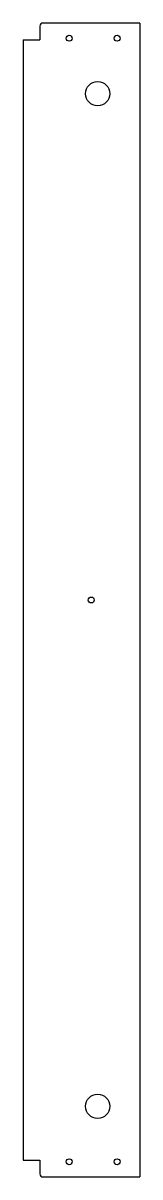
# Model space of a CAD drawing. Header units: millimetres. Extents: x 96 to 173, y -272 to 488.
import ezdxf

# ---------------------------------------------------------------- set-up
doc = ezdxf.new("R2010")
doc.units = ezdxf.units.MM

msp = doc.modelspace()

# ---------------------------------------------------------------- linework, layer by layer
at = {"color": 7, "linetype": 'Continuous', "lineweight": 25}
for p, q in [((173.2, 487.95), (109.41, 487.95)), ((173.2, 487.95), (173.2, -272.05)), ((107.41, 485.95), (107.41, 476.95)), ((96.35, 476.95), (96.35, -261.05)), ((96.35, 476.95), (107.41, 476.95)), ((96.35, -261.05), (107.41, -261.05)), ((107.41, -261.05), (107.41, -270.05)), ((109.41, -272.05), (173.2, -272.05))]:
    msp.add_line(p, q, dxfattribs=at)
for centre, radius in [((126.7, 477.95), 1.95), ((158.2, 477.95), 1.95), ((145.45, 441.45), 8), ((141.2, 107.95), 1.95), ((145.45, -225.55), 8), ((126.7, -262.05), 1.95), ((158.2, -262.05), 1.95)]:
    msp.add_circle(centre, radius, dxfattribs=at)
for centre, start, end in [((109.41, 485.95), 90, 180), ((109.41, -270.05), 180, 270)]:
    msp.add_arc(centre, 2, start, end, dxfattribs=at)

doc.saveas('drawing.dxf')
